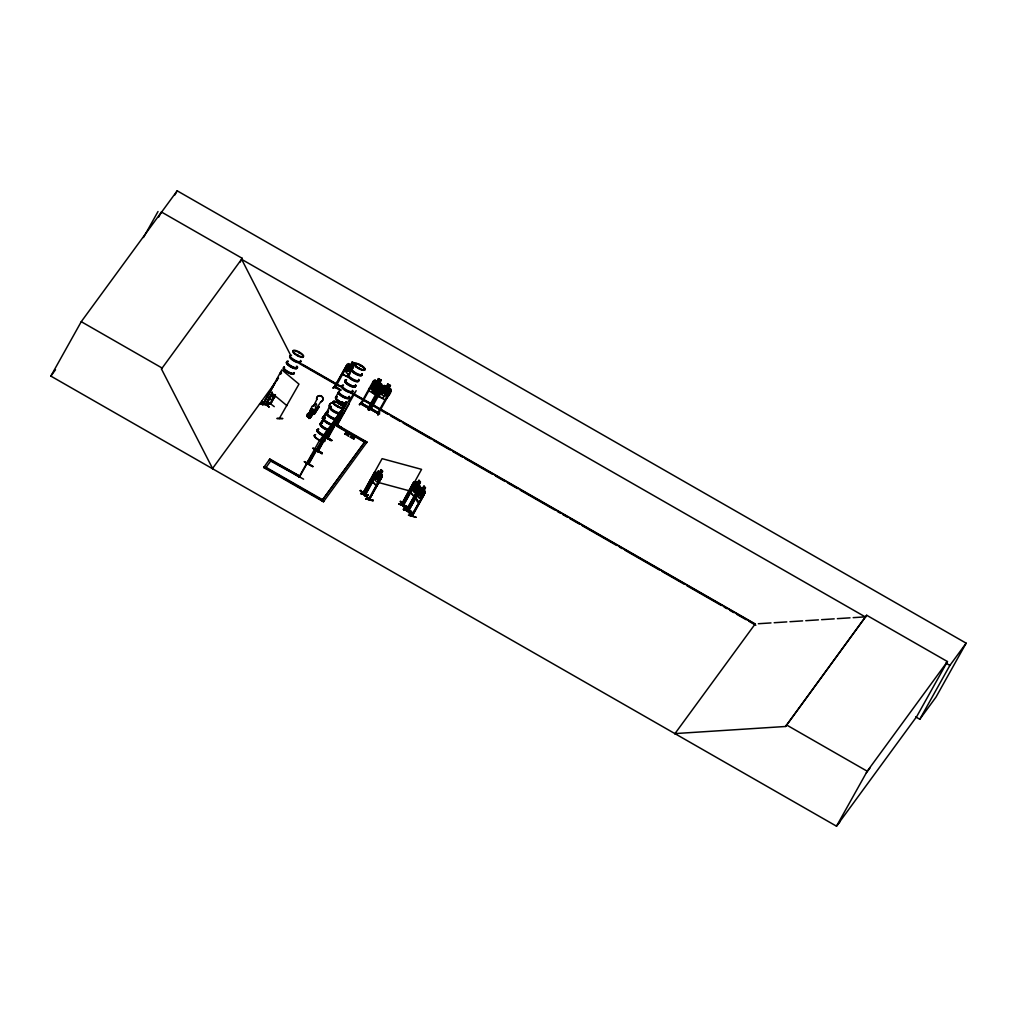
<?xml version="1.0" encoding="UTF-8"?>
<svg xmlns="http://www.w3.org/2000/svg" width="1017" height="1017" viewBox="0 0 1017 1017"><rect width="100%" height="100%" fill="white"/><g stroke="black" fill="none" stroke-linecap="round" stroke-linejoin="round"><path stroke-width="1.5" d="M407.181 509.047L406.914 510.292L419.792 487.118L418.966 484.562M413.919 496.334L410.499 492.47L411.529 489.33L410.576 492.495L413.843 496.309L419.868 487.13L419.881 485.618L416.462 481.905M424.941 492.94L424.877 491.402L424.941 492.94L411.987 516.102L411.961 514.844M368.574 499.169L380.676 477.647L381.362 478.168L369.069 499.678L382.239 476.528L382.189 475.117M373.608 478.638L372.667 481.842L376.379 485.77L382.303 476.541L381.286 473.935M368.281 409.648L369.069 410.169L370.989 407.334L369.069 410.029M368.637 409.864L370.341 407.486L368.599 409.902M369.921 407.169L370.747 407.639M377.777 414.605L377.955 415.254L379.43 412.152L379.633 412.813M309.219 415.711L309.702 415.165M313.287 410.372L314.1 409.775A2.161 2.059 36.2 0 0 315.41 406.813L316.618 404.346L315.499 403.317M314.088 409.571L309.931 416.589M404.69 506.491L400.431 501.152L404.995 506.657M309.015 464.019L309.054 462.977M318.054 451.701L317.965 451.103M330.029 430.077L317.825 451.866L318.27 451.052M322.72 499.589L365.001 441.798L336.589 425.526L356.166 390.706L346.962 403.266L327.143 438.505M340.098 416.309L328.11 437.857M272.302 394.787L271.933 396.872L273.446 396.795L275.442 394.634M313.719 410.067L313.745 410.309M346.683 376.493L342.793 374.269L343.415 371.141M369.616 387.719L368.98 390.871L375.489 394.545L377.904 392.448L381.883 385.329L381.439 383.841L379.646 382.812L381.133 380.167L378.362 378.591L376.913 381.413L375.031 381.502L372.273 386.447L372.464 389.358L375.044 390.833L377.612 389.498L380.371 384.553L379.494 382.875L381.133 380.167M369.095 390.82L369.718 387.757M378.451 396.16L380.561 390.681L375.413 387.731L374.027 390.21L379.176 393.159M297.002 355.238L296.532 354.641L298.019 355.454M297.473 355.378L297.256 355.391M298.045 355.518L296.608 354.653M299.227 352.505L298.667 352.492M310.91 414.097L310.274 414.389M337.746 406.393L336.449 405.656L337.377 405.643M337.758 406.419L337.517 405.719M338.547 403.507L339.386 404.092L338.966 403.355M338.979 403.495L339.144 403.609M357.971 367.785L359.484 368.535L357.946 367.62M358.887 368.357L358.226 367.607M358.493 368.37L358.874 368.09M360.005 365.586L360.781 366.107L360.577 365.446M365.751 498.877L373.099 500.199M372.921 500.618L365.929 498.444M403.609 508.894L411.008 510.954L403.342 509.326C428.602 517.106 387.299 504.61 410.995 511.615M416.08 517.361L408.414 515.136L415.915 517.056M342.259 405.402L343.047 402.567M342.195 405.541L343.034 402.618M267.242 401.27L274.272 406.647M415.572 498.279C417.008 487.944 414.618 509.047 420.911 499.995M277.158 418.216L282.853 418.546L277.107 418.712M341.928 405.554L342.958 402.618M270.306 396.948L269.276 399.579L270.166 396.897M341.509 405.414L342.843 402.579L341.051 405.173M309.956 416.563L308.062 415.521L311.571 408.338A2.161 2.059 36.2 0 1 313.528 405.732L315.524 403.291M308.087 415.483L311.571 408.338M313.478 406.292L316.783 399.541A3.229 3.089 34.1 0 1 318.906 395.74A3.229 3.089 34.1 0 1 322.885 398.003A3.229 3.089 34.1 0 1 320.749 401.804L314.329 411.91L312.461 410.843M321.372 423.148L329.394 406.775A3.229 3.089 34.1 0 1 333.169 402.986M341.699 404.868L342.894 402.427M363.565 493.639L362.675 493.245L363.921 492.698M313.897 448.675L322.071 453.913M312.88 466.46L304.337 461.845L312.753 466.65M331.453 440.386L326.775 438.352M335.241 424.229L341.267 427.661L336.767 425.322M341.42 427.369L335.419 423.911L341.292 427.623M840.106 821.482L836.495 826.185L50.85 376.099L81.258 321.677L161.487 212.032L242.249 258.331L240.152 262.081M143.473 237.52L158.016 211.511M158.627 217.155L161.487 212.032M174.873 194.959L177.187 190.815L966.15 643.176L936.047 697.026L919.788 719.261L915.656 716.883M212.566 468.456L161.461 368.993L162.021 367.989L81.258 321.677M272.289 392.041L265.399 404.626L259.538 404.13L265.602 404.207M262.259 401.168L269.111 406.927L261.801 401.562M275.022 383.193L262.755 404.715L281.849 369.845L298.973 384.121L279.294 418.534L280.298 417.987M274.73 382.951L262.755 404.728L274.832 383.18M212.362 468.71L276.039 381.515M271.781 393.566L265.704 404.346L272.2 393.363M272.276 393.414L266.276 404.359L265.45 404.105L270.23 404.156M269.874 403.889L273.624 397.189M274.819 395.816L270.573 404.143L265.844 404.372M275.06 396.007L270.624 404.118M263.683 467.528L264.051 466.854L323.813 501.114L323.431 501.788L263.683 467.528L269.81 458.998L299.468 476.007L271.107 460.396L270.725 461.07L299.087 476.681L271.069 460.612L271.437 459.938L265.31 468.468L266.022 467.337L322.503 499.716M269.429 459.671L269.81 458.998M310.605 410.347L311.393 408.948L311.088 410.258M309.448 412.813C305.888 416.55 307.541 418.559 310.058 413.563M309.867 412.279L312.461 414.186M310.643 410.919L310.935 409.609L310.16 411.008L314.52 413.906L318.944 406.609L314.495 413.919M313.528 405.974L313.821 405.592M314.278 404.88L314.533 404.677M313.134 409.152L314.418 409.876C314.24 414.351 309.371 409.749 314.202 412.94L315.27 411.16L314.812 412.749M309.969 418.051C298.973 414.364 320.622 407.258 309.956 418.051C318.817 404.817 305.837 423.136 309.753 417.402L307.388 416.042L307.909 414.733L307.388 415.673L310.185 417.275M335.19 385.85L333.055 387.973L333.716 387.769M353.293 366.285L348.793 363.59L347.382 364.035L334.339 387.108L346.517 365.51L347.267 365.942L335.267 387.617L334.86 386.218M352.162 362.014L354.92 363.59L352.174 361.988L350.725 364.811L348.844 364.9L346.085 369.845L346.276 372.756L348.856 374.231M322.631 418.381L327.347 411.44L322.262 418.419L324.003 416.182L323.253 418.152L323.698 417.478M320.698 423.682L321.219 422.373L320.647 424.191M335.788 397.037L338.381 392.397M320.05 423.847L323.597 419.296L320.075 423.873L320.927 424.051L324.042 419.792L320.101 423.886M324.881 415.978L324.855 416.004A2.161 2.059 36.2 0 1 326.826 413.398L328.555 410.957M352.111 368.396L350.039 372.108L347.458 370.633L350.229 365.688L352.797 367.162M298.756 477.138L300.193 475.829L299.367 476.426M299.24 476.681L318.613 442.026L337.047 416.817L317.533 451.688M311.736 455.069L299.723 476.63M320.978 442.433L308.571 464.489L308.99 462.989M308.227 464.222L327.855 429.39M317.571 450.849L324.423 438.848M328.542 432.924L340.593 411.389M330.131 430.776L342.17 409.228M303.6 479.172L295.095 474.469M321.792 500.847L365.37 441.124L364.658 442.255L336.64 426.187L349.136 403.965M321.982 453.442L322.236 452.985C304.274 443.437 315.855 450.315 322.033 453.34M325.453 436.941L331.898 440.475L327.36 437.272M361.391 402.3L359.243 404.563L359.904 404.372M360.514 403.685L361.124 402.846L369.273 407.499L368.942 408.491L360.514 403.685L368.879 408.478M360.679 403.8L373.595 380.612L375.006 380.167L376.887 381.235M361.798 403.228L361.391 404.207M344.814 433.903L346.937 433.636L344.814 433.903L348.31 435.912L347.636 434.03L348.31 435.912M372.705 382.112L373.468 382.545L361.353 404.003M346.683 434.094L346.022 432.238L349.479 434.208L347.382 434.475M345.449 434.272L347.166 433.954L348.564 435.454M349.225 434.666L347.153 434.17L346.695 432.619M346.924 434.399L347.394 433.712M383.002 397.838L386.549 391.698L383.053 397.952L379.85 397.189L372.451 392.956L371.955 391.52L372.947 389.74M374.447 387.057L375.413 385.341L376.9 384.973L384.312 389.219L386.536 391.723M371.955 391.52L375.476 385.443L376.875 385.112L384.312 389.219M350.268 437.03L352.39 436.763L350.268 437.03L353.776 439.039L353.09 437.157L353.776 439.039M352.136 437.221L351.475 435.365L354.933 437.335L352.835 437.602M350.916 437.399L354.679 437.793M352.848 436.84L352.149 435.746M368.014 407.982L368.459 407.194M352.378 437.526L354.018 438.581M368.891 408.338L381.769 385.316L381.413 383.867L375.006 380.167M382.061 387.452L369.946 409.088L370.557 408.224C374.345 409.762 389.193 419.83 370.035 409.139M370.989 407.334L370.048 406.8L368.129 409.635M386.218 386.6L384.362 385.507L382.926 385.977L378.96 393.083L378.337 396.21L384.846 399.884C387.274 397.113 392.181 393.159 390.795 389.18L389.002 388.151L390.477 385.507L387.706 383.956L386.269 386.752L384.388 386.841L381.629 391.787L381.82 394.698L384.401 396.172L386.968 394.838L389.727 389.892L388.837 388.214L390.337 385.545L387.744 384.095M370.328 408.262L371.192 408.618L370.811 409.559L382.824 387.884L381.998 387.528M377.892 412.432L377.51 413.423L389.486 391.799L390.299 392.155M391.125 390.655L378.222 413.817M366.628 442.738L367.01 442.064L337.352 425.055L336.64 426.187M360.793 490.41L360.209 490.702M368.345 495.076L360.933 493.779L368.319 495.063M402.452 504.203L421.572 469.358L382.1 458.654L362.815 493.436L374.79 471.748L375.604 472.104L363.552 493.652M363.489 493.487L364.073 492.876L363.107 492.482M364.734 494.758C365.484 496.309 361.378 490.308 369.324 499.703L369.552 498.915M376.735 473.197L364.455 494.72M364.772 494.796L377.587 471.519L378.731 471.189L379.659 472.257M364.861 495.139L377.154 473.655L364.95 495.724L360.145 490.728M364.595 495.699L365.192 495.406L360.781 490.41M379.659 472.397L381.21 469.625L382.761 471.291L381.108 473.947M381.222 469.765L379.735 472.409L378.464 472.46L375.705 477.418L375.298 480.367L376.735 481.918L378.705 480.634L381.464 475.689L381.184 473.973M369.743 498.877L368.624 499.194M369.387 499.754L380.676 477.647M373.074 500.148L373.086 500.885L365.662 498.864M401.639 503.962L413.601 482.261L414.262 482.439L402.338 504.19C400.062 503.313 404.308 502.449 402.3 504.012M402.096 503.911L413.601 482.261M411.529 489.33L415.495 482.223L416.563 481.816L417.453 482.91M402.63 505.411L414.911 483.901L403.063 505.869L412.292 489.736M417.529 483.075L419.017 480.278L413.487 488.071L413.016 491.008L414.339 492.533L416.245 491.224L420.441 481.918L418.864 484.6M411.478 512.161L404.321 509.708M406.66 505.907L398.766 504.051L406.368 506.224M407.258 509.136L406.444 509.822L418.775 488.325M418.025 489.673L406.698 509.809M418.521 488.249L419.169 488.77L407.207 510.356L402.834 505.385M408.77 510.865L407.957 511.551L416.614 496.881M424.013 486.062L418.546 493.881L418.076 496.817L419.411 498.33L421.305 497.033L425.513 487.728L424.013 486.062L422.525 488.859L421.559 487.601L420.568 488.033L407.652 511.208L411.821 515.975M411.758 515.619L423.847 494.122L411.504 515.543M420.835 499.97L424.788 492.902M423.593 494.059L424.242 494.58L412.241 516.166L407.944 511.22L419.983 489.698L408.351 511.691M674.983 733.588L785.582 726.481L866.687 615.26L947.45 661.558L916.724 716.54L836.495 826.185L867.221 771.217L947.45 661.558M866.687 615.26L785.582 726.481M919.788 719.261L949.878 665.398L966.15 643.176M313.783 448.243L322.211 453.01M341.242 404.613L342.767 402.351M316.783 399.541L316.745 399.592A3.229 3.089 34.1 0 1 318.868 395.791A3.229 3.089 34.1 0 1 322.847 398.041A3.229 3.089 34.1 0 1 320.711 401.855L320.749 401.804M309.651 411.148L311.418 408.542L309.651 411.148L310.312 411.516L311.965 408.872M311.927 408.402L310.109 411.199M313.706 413.449L317.889 406.558M313.592 413.41L318.13 406.914L318.944 407.385M318.715 407.029L313.897 413.614L318.283 407.016M314.406 413.868L318.829 407.347M329.355 406.825L329.394 406.775A3.229 3.089 34.1 0 1 333.131 403.037M322.262 418.419L326.686 411.86L328.008 412.19M325.465 414.796L327.054 411.86M347.217 366.031L346.454 365.586M342.793 374.269L348.005 377.091M333.118 387.935L335.152 385.735M333.525 388.24L335.368 385.405M340.555 390.528L334.58 387.07M334.936 386.409L340.809 390.045M335.203 387.604L334.415 387.007M327.766 437.691L327.105 437.818M309.41 463.218L308.736 463.51M327.156 438.543L346.2 403.724L336.996 416.296L324.957 437.831L334.148 425.271M331.211 440.819L326.47 437.946M359.713 404.83L361.582 401.982M361.81 403.38L361.2 402.897M380.892 386.892L380.129 386.46L368.167 408.071M382.926 385.977L384.35 385.621M384.337 385.532L390.795 389.18M384.846 399.884L387.261 397.787M160.915 213.036L177.187 190.815M50.85 376.099L55.515 369.73M161.461 368.993L242.249 258.331M306.791 416.245L309.854 411.961M307.808 415.292L307.096 416.423L309.613 413.322M307.528 416.512L309.943 413.233M309.918 413.347L307.299 416.563M309.778 417.796C306.32 417.351 317.533 407.664 309.918 418.051M309.295 417.517L312.105 413.233M320.406 424.051L323.495 419.487M322.453 422.042L324.003 419.919M306.575 463.561L325.008 438.365M334.924 424.814L344.115 412.241M323.431 501.788L367.01 442.064M674.792 733.842L755.199 623.929L373.976 405.351M269.2 399.516L273.09 399.312L275.111 396.732M866.344 772.78L869.955 768.077M265.234 404.461L259.704 404.181M340.822 404.474L342.653 402.312L340.504 404.626M376.303 485.757L378.286 483.583M340.555 404.486L342.576 402.325M360.526 490.766L364.938 495.851M411.478 512.047L403.825 509.873M367.849 495.228L360.666 493.499M375.451 394.443L377.828 392.384M298.731 352.607L298.922 352.746M296.595 354.602L297.066 355.391M360.819 366.044L360.476 365.955M359.255 368.192L358.518 367.747M352.568 368.548L350.407 369.756L350.522 372.349M416.563 481.816L415.533 482.312L402.592 505.398C402.872 503.364 404.855 505.945 402.885 505.741M420.593 488.122L421.635 487.626L424.89 491.491L424.038 490.372M377.612 471.608L378.705 471.303M313.859 413.538L314.825 411.821M322.809 418.712L323.711 419.22M296.773 354.869L297.485 354.755M337.034 405.541L337.313 406.469M758.364 623.726L771 622.925M774.166 622.722L786.802 621.908M789.967 621.705L802.604 620.891M805.769 620.688L818.405 619.874M821.571 619.671L834.207 618.857M837.372 618.654L850.009 617.84M853.174 617.65L864.234 616.938M266.39 403.342L270.369 403.546M266.314 403.609L270.128 403.355M273.115 394.749L274.628 394.672M369.934 408.936L378.349 413.741M347.636 434.03L349.479 434.208M353.09 437.157L354.933 437.335M318.372 407.092L317.965 406.419L313.503 413.118M327.881 412.33L327.957 412.368A6.127 1.831 29.2 0 0 327.957 415.114A6.127 1.831 29.2 0 0 335.038 419.004M313.134 413.156L313.872 413.576M320.838 424.14L320.876 424.153A6.051 1.805 29.2 0 0 321.499 426.771A6.051 1.805 29.2 0 0 327.232 430.216M402.757 503.377L402.071 503.173M369.349 407.575L361.823 403.571M378.616 412.991L371.18 408.91M378.655 471.176L382.341 475.066M372.667 481.842L376.379 485.77M368.904 498.572L365.23 494.631M413.754 482.439L414.415 482.617M400.177 501.597L404.982 506.695M370.061 480.202L373.099 481.016M379.176 482.668L409.533 490.893M398.766 504.076L406.406 506.352M407.003 509.25L403.368 505.309M412.076 515.06L408.44 511.119M408.694 511.182L412.711 515.377L412.254 514.856M296.748 354.997L297.396 354.933M363.285 493.398L375.604 472.104M337.466 405.821L336.805 405.63L338.089 406.52M353.471 367.417L350.153 368.79C351.285 364.137 347.458 364.022 349.276 369.082C343.263 370.697 346.276 373.392 349.53 369.997L350.051 373.773M407.359 509.504L403.622 505.373M378.388 378.756L380.981 380.205M335.635 386.968L340.873 389.969M327.143 437.641L331.949 440.412M865.62 617.09L241.677 259.348L290.442 354.844M945.81 663.059L949.878 665.398M370.353 388.1L373.112 389.676L373.29 391.532L378.438 394.482L381.388 394.418L382.773 391.952L381.299 389.358L376.15 386.409L374.498 387.197L371.675 385.507L370.188 388.151L373.086 389.702M302.418 364.328L342.322 387.21M351.958 392.727L371.23 403.774M299.468 363.005L342.132 387.464M351.768 392.994L755.008 624.196M299.761 363.755L338.343 385.875M350.738 392.994L387.947 414.326M390.693 415.902L400.342 421.432M403.101 423.008L430.661 438.81M433.407 440.386L449.946 449.87M452.705 451.446L462.341 456.976M465.1 458.565L492.66 474.354M495.419 475.943L505.055 481.473M507.814 483.05L517.462 488.58M520.208 490.156L554.659 509.911M557.418 511.487L560.176 513.064M562.922 514.653L567.066 517.017M569.812 518.594L579.461 524.124M582.22 525.713L616.658 545.455M619.417 547.044L622.175 548.621M624.934 550.197L659.372 569.952M662.131 571.529L684.174 584.165M686.933 585.754L721.384 605.496M724.129 607.085L726.888 608.662M729.647 610.238L733.778 612.615M736.537 614.192L746.173 619.722M748.932 621.298L755.822 625.252M337.097 425.5L365.039 441.581M345.767 432.683L346.441 433.064M351.221 435.81L351.895 436.191M345.068 433.458L345.704 433.814M350.522 436.585L351.157 436.941M307.706 415.61L310.071 416.97M786.459 724.905L867.221 771.217M265.653 468.011L322.135 500.389M262.017 401.524L269.111 406.927M269.81 391.392L286.934 405.669M376.481 473.134L377.154 473.655M418.94 480.266L420.441 481.918M415.648 498.228L419.004 502.004M402.618 505.373L406.876 510.242M351.475 435.365L352.39 436.763M346.022 432.238L346.937 433.636M337.021 418.966A6.038 1.805 29.2 0 1 336.462 419.716M334.631 419.601A6.038 1.805 29.2 0 1 327.652 415.775A6.038 1.805 29.2 0 1 327.69 413.105M337.034 417.987A6.127 1.831 29.2 0 1 336.741 419.424M334.873 419.309A6.127 1.831 29.2 0 1 327.779 415.419A6.127 1.831 29.2 0 1 327.817 412.711M334.161 422.932A6.026 1.805 29.2 0 1 328.033 422.538A6.026 1.805 29.2 0 1 325.109 417.745M332.89 424.75A6.026 1.805 29.2 0 0 333.97 423.288A6.038 1.805 29.2 0 1 327.843 422.881A6.038 1.805 29.2 0 1 324.919 418.076A6.026 1.805 29.2 0 0 324.881 420.758A6.026 1.805 29.2 0 0 331.847 424.572M340.619 412.711A6.127 1.831 29.2 0 1 340.059 413.487M339.258 413.538A6.127 1.831 29.2 0 1 331.606 409.915A6.127 1.831 29.2 0 1 331.148 406.762M337.326 417.313A6.051 1.805 29.2 0 1 337.034 418.724M336.246 418.788A6.051 1.805 29.2 0 1 328.694 415.216A6.051 1.805 29.2 0 1 328.237 412.101M340.098 412.368A6.051 1.805 29.2 0 1 339.805 413.779M339.017 413.843A6.051 1.805 29.2 0 1 331.453 410.271A6.051 1.805 29.2 0 1 331.008 407.156M337.199 417.682A6.127 1.831 29.2 0 1 336.907 419.118M340.797 412.406A6.127 1.831 29.2 0 1 340.225 413.182M339.436 413.233A6.127 1.831 29.2 0 1 331.771 409.609A6.127 1.831 29.2 0 1 331.313 406.457M340.898 412.025A6.038 1.805 29.2 0 1 340.352 412.775M339.564 412.838A6.038 1.805 29.2 0 1 332.572 409.711A6.038 1.805 29.2 0 1 330.792 406.228M326.686 434.462A6.038 1.805 29.2 0 1 326.215 436.713M323.902 436.153A6.038 1.805 29.2 0 1 318.181 432.721A6.038 1.805 29.2 0 1 317.444 430.102M327.563 434.933A6.127 1.831 29.2 0 1 326.47 436.42M324.131 435.848A6.127 1.831 29.2 0 1 317.876 431.933A6.127 1.831 29.2 0 1 318.359 429.657M324.754 440.882A6.026 1.805 29.2 0 1 318.372 439.827A6.026 1.805 29.2 0 1 314.673 435.098M324.931 440.539A6.013 1.792 29.2 0 1 317.889 439.09A6.013 1.792 29.2 0 1 315.651 434.704M333.932 424.47A6.026 1.805 29.2 0 1 333.373 425.233M331.542 425.106A6.026 1.805 29.2 0 1 325.071 421.724A6.026 1.805 29.2 0 1 323.838 418.686M334.034 424.661A6.064 1.818 29.2 0 1 332.788 424.992M331.733 424.826A6.064 1.818 29.2 0 1 324.728 420.987A6.064 1.818 29.2 0 1 324.766 418.305M331.148 429.657A6.127 1.831 29.2 0 1 329.8 430.483M327.449 429.911A6.127 1.831 29.2 0 1 321.639 426.415A6.127 1.831 29.2 0 1 320.876 423.758M327.843 434.259A6.038 1.805 29.2 0 1 325.72 435.543M324.461 435.162A6.038 1.805 29.2 0 1 318.321 431.297A6.038 1.805 29.2 0 1 318.779 429.06M330.881 429.962A6.051 1.805 29.2 0 1 329.546 430.776M327.741 434.628A6.127 1.831 29.2 0 1 325.58 435.937M324.296 435.543A6.127 1.831 29.2 0 1 318.054 431.628A6.127 1.831 29.2 0 1 318.524 429.352M331.059 428.678A6.127 1.831 29.2 0 1 329.966 430.178M327.627 429.606A6.127 1.831 29.2 0 1 321.372 425.691A6.127 1.831 29.2 0 1 321.842 423.403M331.173 428.31A6.038 1.805 29.2 0 1 330.093 429.771M329.038 429.606A6.038 1.805 29.2 0 1 322.058 425.78A6.038 1.805 29.2 0 1 322.109 423.11M358.416 380.981A6.038 1.805 29.2 0 1 352.009 379.926A6.038 1.805 29.2 0 1 348.297 375.184M358.416 380.002A6.127 1.831 29.2 0 1 352.187 379.608A6.127 1.831 29.2 0 1 349.212 374.726M355.353 385.303A6.026 1.805 29.2 0 1 349.225 384.896A6.026 1.805 29.2 0 1 346.314 380.116M346.505 379.761A6.026 1.805 29.2 0 0 349.416 384.553A6.026 1.805 29.2 0 0 355.543 384.973A6.026 1.805 29.2 0 1 349.416 384.553A6.026 1.805 29.2 0 1 346.492 379.786M361.747 374.065A6.127 1.831 29.2 0 1 355.505 373.659A6.127 1.831 29.2 0 1 352.53 368.777M358.721 379.328A6.051 1.805 29.2 0 1 352.556 378.934A6.051 1.805 29.2 0 1 349.632 374.116M361.48 374.383A6.051 1.805 29.2 0 1 355.327 373.989A6.051 1.805 29.2 0 1 352.39 369.171M358.594 379.697A6.127 1.831 29.2 0 1 352.352 379.303A6.127 1.831 29.2 0 1 349.378 374.421M361.912 373.76A6.127 1.831 29.2 0 1 355.67 373.353A6.127 1.831 29.2 0 1 352.708 368.472M362.294 374.04A6.038 1.805 29.2 0 1 355.886 372.985A6.038 1.805 29.2 0 1 352.174 368.243M348.678 397.266A6.038 1.805 29.2 0 1 343.225 397.24A6.038 1.805 29.2 0 1 338.826 392.117M348.958 396.948A6.127 1.831 29.2 0 1 343.415 396.935A6.127 1.831 29.2 0 1 338.953 391.723M346.072 401.918A6.026 1.805 29.2 0 1 339.945 401.512A6.026 1.805 29.2 0 1 337.021 396.732M355.06 385.837A6.026 1.805 29.2 0 1 348.92 385.443A6.026 1.805 29.2 0 1 346.009 380.65M346.022 402.058A6.064 1.818 29.2 0 1 339.856 401.651A6.064 1.818 29.2 0 1 336.932 396.833M355.505 386.218A6.064 1.818 29.2 0 1 348.399 384.757A6.064 1.818 29.2 0 1 346.149 380.345M352.276 391.011A6.127 1.831 29.2 0 1 346.034 390.604A6.127 1.831 29.2 0 1 343.06 385.723M349.251 396.274A6.051 1.805 29.2 0 1 343.784 396.249A6.051 1.805 29.2 0 1 339.373 391.113M352.276 391.977A6.051 1.805 29.2 0 1 345.856 390.922A6.051 1.805 29.2 0 1 342.144 386.168M349.39 397.304A6.127 1.831 29.2 0 1 342.882 396.236A6.127 1.831 29.2 0 1 339.119 391.418M352.441 390.706A6.127 1.831 29.2 0 1 346.2 390.299A6.127 1.831 29.2 0 1 343.238 385.418M352.556 390.325A6.038 1.805 29.2 0 1 346.416 389.931A6.038 1.805 29.2 0 1 343.492 385.125M296.722 367.353A6.038 1.805 29.2 0 1 290.582 366.946A6.038 1.805 29.2 0 1 287.658 362.154M296.379 366.234A6.127 1.831 29.2 0 1 292.171 367.366A6.127 1.831 29.2 0 1 286.997 361.81M294.193 372.972A6.026 1.805 29.2 0 1 287.811 371.93A6.026 1.805 29.2 0 1 284.112 367.188M294.371 372.629A6.013 1.792 29.2 0 1 288.002 371.586A6.013 1.792 29.2 0 1 284.302 366.857M300.587 361.76A6.127 1.831 29.2 0 1 294.078 360.679A6.127 1.831 29.2 0 1 290.315 355.861M297.282 366.349A6.038 1.805 29.2 0 1 291.142 365.955A6.038 1.805 29.2 0 1 288.218 361.149M300.053 361.404A6.038 1.805 29.2 0 1 294.599 361.391A6.038 1.805 29.2 0 1 290.201 356.255M297.167 366.73A6.127 1.831 29.2 0 1 290.938 366.323A6.127 1.831 29.2 0 1 287.964 361.442M300.498 360.781A6.127 1.831 29.2 0 1 294.955 360.768A6.127 1.831 29.2 0 1 290.493 355.556M300.612 360.412A6.038 1.805 29.2 0 1 294.46 360.005A6.038 1.805 29.2 0 1 291.536 355.213M277.12 380.561A6.038 1.805 29.2 0 1 276.955 379.43M277.234 380.18A6.127 1.831 29.2 0 1 277.069 379.036M277.527 378.744A6.127 1.831 29.2 0 1 278.327 378.693M293.621 372.87A6.013 1.792 29.2 0 1 287.506 372.464A6.013 1.792 29.2 0 1 284.595 367.684M293.837 372.565A6.064 1.818 29.2 0 1 288.37 372.54A6.064 1.818 29.2 0 1 283.946 367.404M280.285 373.582A6.127 1.831 29.2 0 1 280.857 372.807M277.412 378.909A6.038 1.805 29.2 0 1 277.972 378.146M280.183 373.964A6.038 1.805 29.2 0 1 281.518 373.15M277.234 378.731A6.127 1.831 29.2 0 1 278.493 378.388M280.73 373.938A6.127 1.831 29.2 0 1 281.023 372.502M280.997 373.62A6.038 1.805 29.2 0 1 281.289 372.209M376.76 390.236L375.82 390.032L375.731 386.6C372.464 389.994 369.451 387.299 375.464 385.685C373.506 380.549 377.65 380.828 376.341 385.392C379.494 381.896 382.1 385.405 376.595 386.346L376.76 390.236M379.061 473.21L378.527 476.49L381.159 475.435L378.502 477.418L377.752 481.664L377.841 477.647L375.553 479.287L375.07 478.791L377.841 476.744L378.566 472.638L379.061 473.21M386.117 395.575L385.163 395.371L385.074 391.939C381.642 395.524 379.252 392.142 384.82 391.024C382.862 385.888 387.007 386.168 385.697 390.731C388.85 387.235 391.456 390.744 385.952 391.698L386.117 395.575M415.089 491.694L415.521 492.317L416.334 488.096L418.94 486.088L418.457 485.579L416.36 487.13L416.55 483.355L415.75 487.41L413.055 489.495L413.525 490.016L415.724 488.338L415.089 491.694M420.161 497.504L420.58 498.127L421.394 493.906L424 491.897L423.53 491.389L421.432 492.94L421.623 489.164L420.822 493.22L418.127 495.304L418.597 495.813L420.796 494.148L420.161 497.504M382.405 390.401L381.934 391.214L378.451 391.138C382.087 394.558 379.379 397.304 377.523 391.354C372.413 393.058 372.502 388.977 377.193 390.477C373.595 387.096 376.913 384.896 378.159 390.274L382.405 390.401M304.528 461.565L312.842 466.536L304.439 461.68M308.837 413.627L311.545 415.432L308.837 413.627M309.155 413.194L311.863 415L309.155 413.194M309.054 414.872L308.151 416.474C309.117 418.038 310.922 414.822 309.028 414.911M352.416 362.866L351.92 363.743L353.573 364.696L354.069 363.806L352.416 362.866M371.942 386.333L371.052 387.922L371.98 388.443L372.87 386.854L371.942 386.333M376.417 382.29L373.646 387.235L376.226 388.71L378.998 383.765L376.417 382.29M378.604 379.455L378.108 380.345L379.773 381.286L380.256 380.409L378.604 379.455M385.774 387.63L383.002 392.575L385.583 394.049L388.354 389.104L385.774 387.63M387.96 384.795L387.464 385.685L389.117 386.625L389.613 385.748L387.96 384.795M379.239 473.299L376.481 478.244L377.93 479.795L380.689 474.85L379.239 473.299M381.235 470.477L380.739 471.367L381.667 472.371L382.163 471.481L381.235 470.477M416.957 483.939L414.199 488.885L415.521 490.41L418.292 485.465L416.957 483.939M418.928 481.117L418.432 482.007L419.284 482.986L419.779 482.096L418.928 481.117M422.03 489.749L419.271 494.694L420.593 496.22L423.364 491.262L422.03 489.749M424 486.927L423.504 487.804L424.356 488.783L424.852 487.906L424 486.927M334.809 404.296A6.026 1.805 29.2 0 0 343.568 407.512A6.026 1.805 29.2 0 0 336.665 401.753A6.026 1.805 29.2 0 0 334.809 404.296M334.529 404.804A6.026 1.805 29.2 0 0 343.288 408.033A6.026 1.805 29.2 0 0 336.385 402.274A6.026 1.805 29.2 0 0 334.529 404.804M334.669 404.499A6.064 1.818 29.2 0 0 343.492 407.741A6.064 1.818 29.2 0 0 336.538 401.944A6.064 1.818 29.2 0 0 334.669 404.499M356.204 366.311A6.026 1.805 29.2 0 0 364.963 369.527A6.026 1.805 29.2 0 0 358.06 363.768A6.026 1.805 29.2 0 0 356.204 366.311M355.925 366.806A6.026 1.805 29.2 0 0 364.683 370.023A6.026 1.805 29.2 0 0 357.781 364.264A6.026 1.805 29.2 0 0 355.925 366.806M356.064 366.514A6.064 1.818 29.2 0 0 364.874 369.756A6.064 1.818 29.2 0 0 357.933 363.959A6.064 1.818 29.2 0 0 356.064 366.514M339.754 401.842A6.026 1.805 29.2 0 0 345.882 402.236A6.038 1.805 29.2 0 1 339.742 401.855A6.038 1.805 29.2 0 1 336.83 397.062A6.026 1.805 29.2 0 0 339.754 401.842M294.777 353.319A6.038 1.805 29.2 0 0 303.562 356.547A6.038 1.805 29.2 0 0 296.646 350.776A6.038 1.805 29.2 0 0 294.777 353.319M294.498 353.84A6.038 1.805 29.2 0 0 303.269 357.069A6.038 1.805 29.2 0 0 296.354 351.297A6.038 1.805 29.2 0 0 294.498 353.84"/></g></svg>
